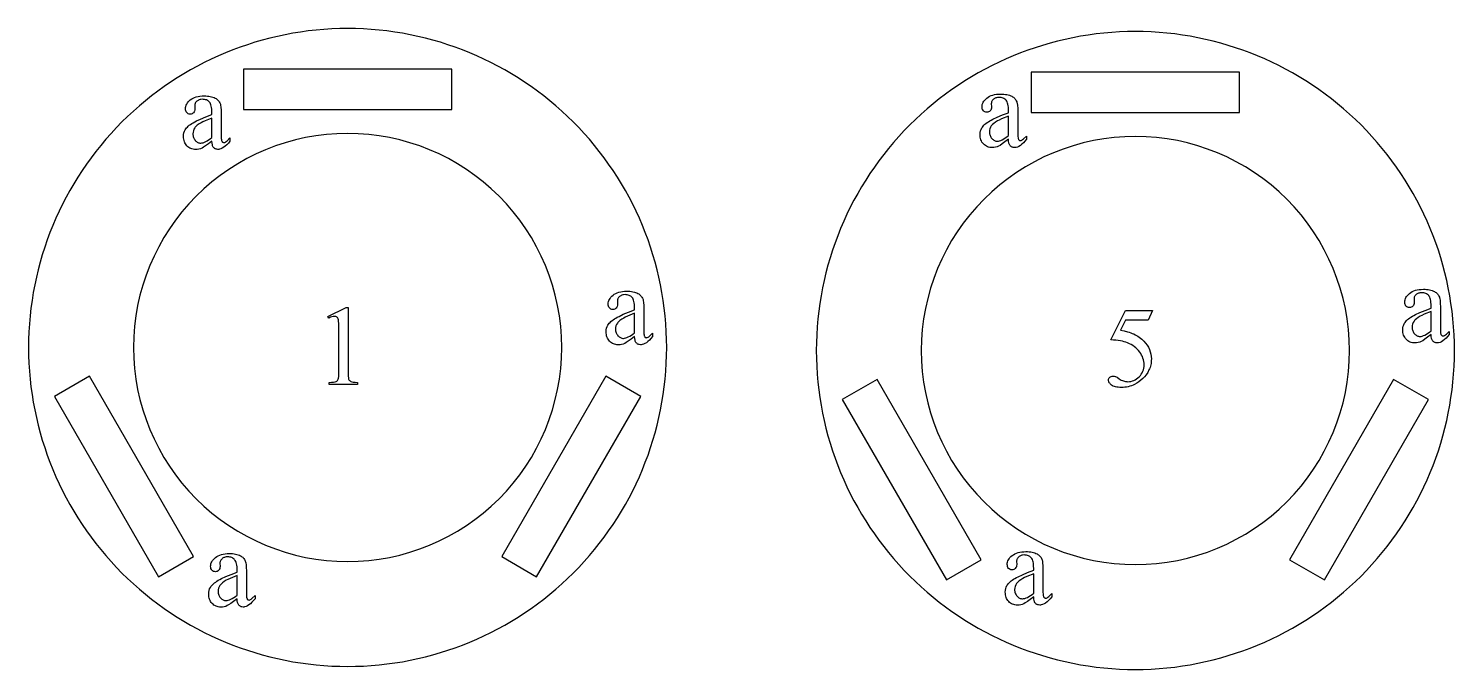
# Model space of a CAD drawing. Extents: x 9 to 960, y -397 to 558.
# Drawn here: x 13.3 to 183.1, y 355 to 431.4 of the extents above; entities that cross this region are included whole.
import ezdxf

# ---------------------------------------------------------------- set-up
doc = ezdxf.new("R2010")
doc.units = 0
doc.header["$MEASUREMENT"] = 0
for name, color, linetype in [('EXT', 1, 'CONTINUOUS'), ('INT', 5, 'CONTINUOUS'), ('POCKET_2_5MM', 3, 'CONTINUOUS'), ('TEXT', 18, 'CONTINUOUS')]:
    doc.layers.add(name, color=color, linetype=linetype)

msp = doc.modelspace()

# ---------------------------------------------------------------- linework, layer by layer
at = {"layer": 'EXT'}
for points in [[(51.31, 431.35, 0.414214), (13.31, 393.35, 0.414214), (51.31, 355.35, 0.414214), (89.31, 393.35, 0.414214)], [(145.13, 430.99, 0.414214), (107.13, 392.99, 0.414214), (145.13, 354.99, 0.414214), (183.13, 392.99, 0.414214)]]:
    msp.add_lwpolyline(points, format="xyb", close=True, dxfattribs=at)
at = {"layer": 'INT'}
for points in [[(51.31, 418.85, 0.414214), (25.81, 393.35, 0.414214), (51.31, 367.85, 0.414214), (76.81, 393.35, 0.414214)], [(145.13, 418.49, 0.414214), (119.63, 392.99, 0.414214), (145.13, 367.49, 0.414214), (170.63, 392.99, 0.414214)]]:
    msp.add_lwpolyline(points, format="xyb", close=True, dxfattribs=at)
at = {"layer": 'POCKET_2_5MM'}
for points in [[(38.91, 421.7), (63.71, 421.7), (63.71, 426.5), (38.91, 426.5)], [(132.73, 421.34), (157.53, 421.34), (157.53, 426.14), (132.73, 426.14)], [(32.96, 368.44), (20.56, 389.92), (16.4, 387.52), (28.8, 366.04)], [(82.06, 389.92), (69.66, 368.44), (73.82, 366.04), (86.22, 387.52)], [(126.78, 368.07), (114.38, 389.55), (110.22, 387.15), (122.62, 365.67)], [(175.88, 389.55), (163.48, 368.07), (167.64, 365.67), (180.04, 387.15)]]:
    msp.add_lwpolyline(points, close=True, dxfattribs=at)
at = {"layer": 'TEXT'}
for points in [[(35.15, 417.94), (34.73, 417.62), (34.39, 417.37), (34.14, 417.2), (33.98, 417.11), (33.8, 417.03), (33.61, 416.98), (33.41, 416.95), (33.22, 416.94), (33.06, 416.95), (32.91, 416.97), (32.77, 417), (32.64, 417.05), (32.51, 417.11), (32.39, 417.18), (32.28, 417.27), (32.18, 417.37), (32.08, 417.48), (32, 417.6), (31.93, 417.73), (31.87, 417.87), (31.83, 418.02), (31.79, 418.17), (31.77, 418.33), (31.77, 418.51), (31.78, 418.72), (31.82, 418.92), (31.88, 419.11), (31.97, 419.28), (32.04, 419.39), (32.13, 419.5), (32.23, 419.61), (32.34, 419.71), (32.46, 419.82), (32.6, 419.92), (32.75, 420.03), (32.91, 420.13), (33.1, 420.23), (33.31, 420.34), (33.81, 420.57), (34.43, 420.82), (35.15, 421.09), (35.15, 421.33), (35.15, 421.55), (35.14, 421.75), (35.11, 421.94), (35.08, 422.1), (35.04, 422.25), (34.99, 422.38), (34.93, 422.49), (34.86, 422.58), (34.79, 422.66), (34.7, 422.73), (34.61, 422.79), (34.51, 422.84), (34.4, 422.87), (34.28, 422.9), (34.16, 422.91), (34.03, 422.92), (33.83, 422.91), (33.74, 422.89), (33.65, 422.86), (33.57, 422.83), (33.5, 422.79), (33.43, 422.75), (33.36, 422.69), (33.25, 422.58), (33.21, 422.52), (33.17, 422.45), (33.14, 422.39), (33.13, 422.32), (33.11, 422.25), (33.11, 422.18), (33.12, 421.79), (33.11, 421.65), (33.08, 421.52), (33.03, 421.41), (32.97, 421.32), (32.88, 421.25), (32.79, 421.2), (32.68, 421.16), (32.56, 421.15), (32.44, 421.16), (32.34, 421.2), (32.24, 421.25), (32.16, 421.33), (32.09, 421.42), (32.04, 421.53), (32.01, 421.66), (32, 421.8), (32.01, 421.94), (32.04, 422.08), (32.08, 422.21), (32.15, 422.35), (32.23, 422.48), (32.33, 422.6), (32.45, 422.73), (32.58, 422.85), (32.74, 422.96), (32.91, 423.06), (33.09, 423.14), (33.29, 423.21), (33.5, 423.26), (33.73, 423.29), (33.97, 423.32), (34.22, 423.32), (34.42, 423.32), (34.61, 423.31), (34.79, 423.29), (34.96, 423.26), (35.12, 423.22), (35.27, 423.17), (35.42, 423.12), (35.55, 423.05), (35.65, 423), (35.73, 422.94), (35.82, 422.87), (35.89, 422.79), (35.96, 422.7), (36.02, 422.61), (36.08, 422.51), (36.13, 422.41), (36.16, 422.33), (36.18, 422.23), (36.22, 421.97), (36.24, 421.64), (36.25, 421.24), (36.25, 419.18), (36.26, 418.48), (36.27, 418.25), (36.28, 418.11), (36.3, 418.02), (36.33, 417.95), (36.36, 417.89), (36.39, 417.85), (36.43, 417.82), (36.47, 417.8), (36.52, 417.79), (36.57, 417.78), (36.67, 417.79), (36.75, 417.83), (36.84, 417.89), (36.96, 417.99), (37.29, 418.31), (37.29, 417.94), (37.11, 417.71), (36.92, 417.51), (36.74, 417.34), (36.56, 417.2), (36.39, 417.09), (36.21, 417.01), (36.04, 416.96), (35.96, 416.95), (35.87, 416.95), (35.72, 416.96), (35.65, 416.98), (35.58, 417), (35.52, 417.03), (35.46, 417.07), (35.4, 417.12), (35.35, 417.17), (35.31, 417.23), (35.27, 417.3), (35.23, 417.39), (35.21, 417.48), (35.17, 417.69)], [(130.02, 418.17), (129.59, 417.84), (129.26, 417.6), (129.01, 417.43), (128.84, 417.33), (128.66, 417.26), (128.47, 417.21), (128.28, 417.18), (128.08, 417.17), (127.93, 417.17), (127.78, 417.19), (127.64, 417.23), (127.51, 417.27), (127.38, 417.33), (127.26, 417.41), (127.15, 417.5), (127.04, 417.6), (126.95, 417.71), (126.86, 417.83), (126.79, 417.96), (126.74, 418.1), (126.69, 418.24), (126.66, 418.4), (126.64, 418.56), (126.63, 418.73), (126.65, 418.95), (126.68, 419.15), (126.75, 419.33), (126.83, 419.5), (126.91, 419.61), (126.99, 419.72), (127.09, 419.83), (127.2, 419.94), (127.33, 420.04), (127.47, 420.15), (127.62, 420.25), (127.78, 420.35), (127.96, 420.45), (128.17, 420.56), (128.68, 420.79), (129.29, 421.05), (130.02, 421.32), (130.02, 421.56), (130.01, 421.78), (130, 421.98), (129.98, 422.16), (129.95, 422.33), (129.91, 422.47), (129.86, 422.6), (129.8, 422.71), (129.73, 422.81), (129.65, 422.89), (129.57, 422.95), (129.48, 423.01), (129.38, 423.06), (129.27, 423.1), (129.15, 423.12), (129.02, 423.14), (128.89, 423.15), (128.69, 423.13), (128.6, 423.11), (128.51, 423.09), (128.43, 423.06), (128.36, 423.02), (128.29, 422.97), (128.23, 422.92), (128.12, 422.8), (128.07, 422.74), (128.04, 422.68), (128.01, 422.61), (127.99, 422.54), (127.98, 422.47), (127.97, 422.4), (127.99, 422.02), (127.98, 421.87), (127.95, 421.75), (127.9, 421.64), (127.83, 421.55), (127.75, 421.47), (127.65, 421.42), (127.54, 421.39), (127.42, 421.38), (127.31, 421.39), (127.2, 421.42), (127.11, 421.48), (127.02, 421.55), (126.95, 421.65), (126.9, 421.76), (126.88, 421.88), (126.87, 422.02), (126.87, 422.16), (126.9, 422.3), (126.95, 422.44), (127.01, 422.57), (127.09, 422.7), (127.19, 422.83), (127.31, 422.95), (127.45, 423.07), (127.6, 423.18), (127.77, 423.28), (127.95, 423.36), (128.15, 423.43), (128.36, 423.48), (128.59, 423.52), (128.83, 423.54), (129.09, 423.55), (129.29, 423.55), (129.48, 423.53), (129.66, 423.51), (129.83, 423.48), (129.99, 423.44), (130.14, 423.4), (130.28, 423.34), (130.42, 423.28), (130.51, 423.22), (130.6, 423.16), (130.68, 423.09), (130.76, 423.01), (130.83, 422.93), (130.89, 422.84), (130.94, 422.74), (130.99, 422.63), (131.02, 422.55), (131.05, 422.45), (131.08, 422.2), (131.11, 421.87), (131.11, 421.47), (131.11, 419.4), (131.12, 418.7), (131.13, 418.48), (131.15, 418.34), (131.17, 418.25), (131.19, 418.17), (131.22, 418.12), (131.26, 418.07), (131.3, 418.05), (131.34, 418.02), (131.38, 418.01), (131.43, 418.01), (131.53, 418.02), (131.62, 418.05), (131.7, 418.12), (131.82, 418.22), (132.16, 418.54), (132.16, 418.17), (131.97, 417.93), (131.79, 417.73), (131.61, 417.56), (131.43, 417.42), (131.25, 417.31), (131.08, 417.23), (130.91, 417.19), (130.82, 417.18), (130.74, 417.17), (130.58, 417.19), (130.51, 417.2), (130.44, 417.23), (130.38, 417.26), (130.32, 417.3), (130.27, 417.34), (130.22, 417.4), (130.17, 417.46), (130.13, 417.53), (130.1, 417.61), (130.07, 417.7), (130.03, 417.92)], [(35.15, 418.37), (35.15, 420.69), (34.33, 420.35), (34.05, 420.22), (33.86, 420.13), (33.62, 419.98), (33.41, 419.83), (33.24, 419.67), (33.17, 419.59), (33.11, 419.51), (33.01, 419.35), (32.94, 419.18), (32.9, 419), (32.88, 418.82), (32.89, 418.7), (32.9, 418.59), (32.92, 418.48), (32.95, 418.38), (33, 418.28), (33.04, 418.19), (33.1, 418.11), (33.17, 418.02), (33.24, 417.95), (33.32, 417.89), (33.4, 417.83), (33.48, 417.79), (33.56, 417.75), (33.65, 417.73), (33.73, 417.71), (33.83, 417.71), (33.96, 417.72), (34.1, 417.75), (34.25, 417.8), (34.41, 417.88), (34.58, 417.97), (34.76, 418.08), (34.95, 418.22)], [(130.02, 418.6), (130.02, 420.92), (129.19, 420.58), (128.91, 420.45), (128.72, 420.35), (128.48, 420.2), (128.27, 420.05), (128.11, 419.9), (128.04, 419.82), (127.97, 419.74), (127.88, 419.58), (127.8, 419.41), (127.76, 419.23), (127.75, 419.04), (127.75, 418.93), (127.77, 418.81), (127.79, 418.71), (127.82, 418.61), (127.86, 418.51), (127.91, 418.42), (127.97, 418.33), (128.03, 418.25), (128.11, 418.18), (128.18, 418.11), (128.26, 418.06), (128.34, 418.01), (128.42, 417.98), (128.51, 417.95), (128.6, 417.94), (128.69, 417.94), (128.82, 417.95), (128.96, 417.98), (129.11, 418.03), (129.27, 418.1), (129.45, 418.19), (129.63, 418.31), (129.82, 418.44)], [(85.49, 394.67), (85.06, 394.35), (84.73, 394.1), (84.48, 393.93), (84.31, 393.83), (84.13, 393.76), (83.94, 393.71), (83.75, 393.68), (83.55, 393.67), (83.39, 393.68), (83.25, 393.7), (83.11, 393.73), (82.97, 393.78), (82.85, 393.84), (82.73, 393.91), (82.62, 394), (82.51, 394.1), (82.41, 394.21), (82.33, 394.33), (82.26, 394.46), (82.2, 394.6), (82.16, 394.75), (82.13, 394.9), (82.11, 395.06), (82.1, 395.24), (82.11, 395.45), (82.15, 395.65), (82.21, 395.84), (82.3, 396.01), (82.38, 396.12), (82.46, 396.23), (82.56, 396.34), (82.67, 396.44), (82.8, 396.55), (82.94, 396.65), (83.08, 396.75), (83.25, 396.85), (83.43, 396.96), (83.64, 397.06), (84.14, 397.3), (84.76, 397.55), (85.49, 397.82), (85.49, 398.06), (85.48, 398.28), (85.47, 398.48), (85.45, 398.66), (85.41, 398.83), (85.37, 398.98), (85.32, 399.11), (85.27, 399.22), (85.2, 399.31), (85.12, 399.39), (85.04, 399.46), (84.94, 399.52), (84.84, 399.56), (84.73, 399.6), (84.62, 399.63), (84.49, 399.64), (84.36, 399.65), (84.16, 399.63), (84.07, 399.62), (83.98, 399.59), (83.9, 399.56), (83.83, 399.52), (83.76, 399.48), (83.69, 399.42), (83.58, 399.31), (83.54, 399.24), (83.51, 399.18), (83.48, 399.12), (83.46, 399.05), (83.45, 398.98), (83.44, 398.91), (83.46, 398.52), (83.45, 398.38), (83.42, 398.25), (83.37, 398.14), (83.3, 398.05), (83.22, 397.98), (83.12, 397.92), (83.01, 397.89), (82.89, 397.88), (82.77, 397.89), (82.67, 397.93), (82.57, 397.98), (82.49, 398.06), (82.42, 398.15), (82.37, 398.26), (82.34, 398.39), (82.33, 398.53), (82.34, 398.67), (82.37, 398.81), (82.42, 398.94), (82.48, 399.07), (82.56, 399.2), (82.66, 399.33), (82.78, 399.45), (82.92, 399.58), (83.07, 399.69), (83.24, 399.78), (83.42, 399.87), (83.62, 399.93), (83.83, 399.99), (84.06, 400.02), (84.3, 400.05), (84.56, 400.05), (84.76, 400.05), (84.94, 400.04), (85.12, 400.02), (85.29, 399.99), (85.46, 399.95), (85.61, 399.9), (85.75, 399.85), (85.89, 399.78), (85.98, 399.73), (86.07, 399.66), (86.15, 399.59), (86.23, 399.52), (86.29, 399.43), (86.36, 399.34), (86.41, 399.24), (86.46, 399.14), (86.49, 399.06), (86.51, 398.96), (86.55, 398.7), (86.57, 398.37), (86.58, 397.97), (86.58, 395.91), (86.59, 395.2), (86.6, 394.98), (86.62, 394.84), (86.63, 394.75), (86.66, 394.68), (86.69, 394.62), (86.72, 394.58), (86.76, 394.55), (86.81, 394.53), (86.85, 394.52), (86.9, 394.51), (87, 394.52), (87.09, 394.56), (87.17, 394.62), (87.29, 394.72), (87.62, 395.04), (87.62, 394.67), (87.44, 394.44), (87.26, 394.24), (87.08, 394.06), (86.9, 393.92), (86.72, 393.82), (86.55, 393.74), (86.37, 393.69), (86.29, 393.68), (86.2, 393.68), (86.05, 393.69), (85.98, 393.71), (85.91, 393.73), (85.85, 393.76), (85.79, 393.8), (85.74, 393.85), (85.69, 393.9), (85.64, 393.96), (85.6, 394.03), (85.57, 394.12), (85.54, 394.21), (85.5, 394.42)], [(180.35, 394.9), (179.93, 394.57), (179.59, 394.33), (179.34, 394.15), (179.18, 394.06), (178.99, 393.99), (178.81, 393.94), (178.61, 393.9), (178.41, 393.89), (178.26, 393.9), (178.11, 393.92), (177.97, 393.96), (177.84, 394), (177.71, 394.06), (177.59, 394.14), (177.48, 394.22), (177.37, 394.33), (177.28, 394.44), (177.2, 394.56), (177.13, 394.69), (177.07, 394.83), (177.02, 394.97), (176.99, 395.13), (176.97, 395.29), (176.97, 395.46), (176.98, 395.68), (177.02, 395.88), (177.08, 396.06), (177.17, 396.23), (177.24, 396.34), (177.33, 396.45), (177.43, 396.56), (177.54, 396.67), (177.66, 396.77), (177.8, 396.88), (177.95, 396.98), (178.11, 397.08), (178.29, 397.18), (178.5, 397.29), (179.01, 397.52), (179.62, 397.77), (180.35, 398.05), (180.35, 398.29), (180.35, 398.51), (180.33, 398.71), (180.31, 398.89), (180.28, 399.05), (180.24, 399.2), (180.19, 399.33), (180.13, 399.44), (180.06, 399.54), (179.99, 399.62), (179.9, 399.68), (179.81, 399.74), (179.71, 399.79), (179.6, 399.83), (179.48, 399.85), (179.36, 399.87), (179.22, 399.87), (179.02, 399.86), (178.93, 399.84), (178.85, 399.82), (178.77, 399.79), (178.69, 399.75), (178.62, 399.7), (178.56, 399.65), (178.45, 399.53), (178.41, 399.47), (178.37, 399.41), (178.34, 399.34), (178.32, 399.27), (178.31, 399.2), (178.31, 399.13), (178.32, 398.75), (178.31, 398.6), (178.28, 398.48), (178.23, 398.37), (178.16, 398.27), (178.08, 398.2), (177.98, 398.15), (177.88, 398.12), (177.76, 398.11), (177.64, 398.12), (177.53, 398.15), (177.44, 398.21), (177.35, 398.28), (177.29, 398.38), (177.24, 398.49), (177.21, 398.61), (177.2, 398.75), (177.21, 398.89), (177.24, 399.03), (177.28, 399.17), (177.34, 399.3), (177.43, 399.43), (177.53, 399.56), (177.65, 399.68), (177.78, 399.8), (177.94, 399.91), (178.1, 400.01), (178.29, 400.09), (178.48, 400.16), (178.7, 400.21), (178.92, 400.25), (179.17, 400.27), (179.42, 400.28), (179.62, 400.28), (179.81, 400.26), (179.99, 400.24), (180.16, 400.21), (180.32, 400.17), (180.47, 400.13), (180.62, 400.07), (180.75, 400.01), (180.84, 399.95), (180.93, 399.89), (181.01, 399.82), (181.09, 399.74), (181.16, 399.66), (181.22, 399.57), (181.28, 399.47), (181.33, 399.36), (181.36, 399.28), (181.38, 399.18), (181.42, 398.93), (181.44, 398.6), (181.45, 398.2), (181.45, 396.13), (181.45, 395.43), (181.47, 395.21), (181.48, 395.07), (181.5, 394.98), (181.52, 394.9), (181.55, 394.84), (181.59, 394.8), (181.63, 394.77), (181.67, 394.75), (181.72, 394.74), (181.77, 394.74), (181.86, 394.75), (181.95, 394.78), (182.04, 394.85), (182.16, 394.95), (182.49, 395.27), (182.49, 394.9), (182.3, 394.66), (182.12, 394.46), (181.94, 394.29), (181.76, 394.15), (181.59, 394.04), (181.41, 393.96), (181.24, 393.92), (181.15, 393.9), (181.07, 393.9), (180.91, 393.92), (180.84, 393.93), (180.78, 393.96), (180.71, 393.99), (180.66, 394.03), (180.6, 394.07), (180.55, 394.13), (180.51, 394.19), (180.47, 394.26), (180.43, 394.34), (180.4, 394.43), (180.37, 394.64)], [(48.96, 397.06), (51.15, 398.13), (51.37, 398.13), (51.37, 390.53), (51.37, 390.19), (51.38, 389.92), (51.4, 389.72), (51.43, 389.59), (51.47, 389.5), (51.53, 389.42), (51.6, 389.36), (51.69, 389.3), (51.82, 389.26), (51.99, 389.22), (52.22, 389.2), (52.5, 389.19), (52.5, 388.94), (49.12, 388.94), (49.12, 389.19), (49.41, 389.2), (49.64, 389.22), (49.82, 389.26), (49.94, 389.3), (50.03, 389.35), (50.1, 389.41), (50.16, 389.48), (50.2, 389.56), (50.23, 389.68), (50.25, 389.88), (50.27, 390.17), (50.27, 390.53), (50.27, 395.39), (50.27, 395.84), (50.26, 396.2), (50.23, 396.47), (50.21, 396.65), (50.18, 396.75), (50.14, 396.83), (50.09, 396.91), (50.04, 396.96), (49.97, 397.01), (49.9, 397.04), (49.82, 397.06), (49.74, 397.06), (49.61, 397.05), (49.45, 397.01), (49.26, 396.95), (49.06, 396.86)], [(85.49, 395.1), (85.49, 397.42), (84.66, 397.08), (84.38, 396.95), (84.19, 396.85), (83.95, 396.71), (83.74, 396.56), (83.57, 396.4), (83.5, 396.32), (83.44, 396.24), (83.34, 396.08), (83.27, 395.91), (83.23, 395.73), (83.22, 395.55), (83.22, 395.43), (83.23, 395.32), (83.26, 395.21), (83.29, 395.11), (83.33, 395.01), (83.38, 394.92), (83.44, 394.84), (83.5, 394.75), (83.57, 394.68), (83.65, 394.62), (83.73, 394.56), (83.81, 394.52), (83.89, 394.48), (83.98, 394.46), (84.07, 394.44), (84.16, 394.44), (84.29, 394.45), (84.43, 394.48), (84.58, 394.53), (84.74, 394.6), (84.91, 394.7), (85.1, 394.81), (85.29, 394.95)], [(147.17, 397.75), (146.66, 396.62), (143.95, 396.62), (143.36, 395.41), (143.79, 395.34), (144.19, 395.23), (144.39, 395.17), (144.57, 395.11), (144.76, 395.03), (144.93, 394.96), (145.11, 394.87), (145.27, 394.78), (145.43, 394.68), (145.59, 394.58), (145.73, 394.47), (145.88, 394.35), (146.01, 394.23), (146.15, 394.11), (146.35, 393.87), (146.53, 393.63), (146.68, 393.38), (146.81, 393.12), (146.9, 392.85), (146.97, 392.57), (147.01, 392.28), (147.03, 391.98), (147.02, 391.81), (147.01, 391.63), (146.99, 391.46), (146.96, 391.3), (146.92, 391.13), (146.87, 390.98), (146.81, 390.82), (146.74, 390.67), (146.59, 390.38), (146.41, 390.11), (146.22, 389.86), (146.01, 389.64), (145.79, 389.44), (145.55, 389.25), (145.3, 389.09), (145.04, 388.95), (144.85, 388.87), (144.65, 388.79), (144.46, 388.73), (144.26, 388.68), (144.07, 388.64), (143.87, 388.61), (143.67, 388.6), (143.47, 388.59), (143.27, 388.59), (143.09, 388.61), (142.93, 388.63), (142.77, 388.66), (142.63, 388.7), (142.5, 388.74), (142.39, 388.8), (142.29, 388.86), (142.21, 388.93), (142.13, 389.01), (142.07, 389.08), (142.02, 389.15), (141.98, 389.23), (141.95, 389.31), (141.93, 389.39), (141.92, 389.47), (141.93, 389.56), (141.96, 389.65), (142.01, 389.73), (142.08, 389.8), (142.16, 389.86), (142.25, 389.91), (142.35, 389.93), (142.46, 389.94), (142.62, 389.93), (142.7, 389.91), (142.76, 389.89), (142.94, 389.8), (143.2, 389.62), (143.33, 389.54), (143.45, 389.47), (143.58, 389.41), (143.71, 389.36), (143.83, 389.32), (143.96, 389.29), (144.09, 389.28), (144.21, 389.27), (144.41, 389.28), (144.59, 389.31), (144.77, 389.36), (144.94, 389.42), (145.11, 389.5), (145.27, 389.6), (145.43, 389.72), (145.58, 389.86), (145.72, 390.01), (145.83, 390.17), (145.94, 390.34), (146.02, 390.51), (146.08, 390.69), (146.13, 390.89), (146.16, 391.08), (146.17, 391.29), (146.16, 391.49), (146.13, 391.69), (146.09, 391.89), (146.03, 392.08), (145.96, 392.27), (145.87, 392.45), (145.76, 392.64), (145.64, 392.81), (145.5, 392.99), (145.35, 393.15), (145.19, 393.3), (145.02, 393.44), (144.83, 393.57), (144.63, 393.69), (144.42, 393.8), (144.19, 393.91), (144, 393.98), (143.8, 394.04), (143.58, 394.09), (143.34, 394.14), (143.08, 394.18), (142.81, 394.21), (142.53, 394.24), (142.22, 394.25), (143.95, 397.75)], [(180.35, 395.33), (180.35, 397.64), (179.53, 397.3), (179.25, 397.18), (179.06, 397.08), (178.81, 396.93), (178.61, 396.78), (178.44, 396.63), (178.37, 396.55), (178.31, 396.47), (178.21, 396.31), (178.14, 396.14), (178.1, 395.96), (178.08, 395.77), (178.09, 395.66), (178.1, 395.54), (178.12, 395.44), (178.15, 395.34), (178.19, 395.24), (178.24, 395.15), (178.3, 395.06), (178.37, 394.98), (178.44, 394.91), (178.52, 394.84), (178.59, 394.79), (178.67, 394.74), (178.76, 394.71), (178.84, 394.68), (178.93, 394.67), (179.02, 394.66), (179.16, 394.67), (179.3, 394.71), (179.45, 394.76), (179.61, 394.83), (179.78, 394.92), (179.96, 395.04), (180.15, 395.17)], [(38.15, 363.42), (37.73, 363.1), (37.39, 362.85), (37.14, 362.68), (36.98, 362.59), (36.8, 362.51), (36.61, 362.46), (36.42, 362.43), (36.22, 362.42), (36.06, 362.43), (35.91, 362.45), (35.77, 362.48), (35.64, 362.53), (35.51, 362.59), (35.39, 362.66), (35.28, 362.75), (35.18, 362.85), (35.08, 362.96), (35, 363.08), (34.93, 363.21), (34.87, 363.35), (34.83, 363.5), (34.79, 363.65), (34.78, 363.81), (34.77, 363.99), (34.78, 364.2), (34.82, 364.4), (34.88, 364.59), (34.97, 364.76), (35.04, 364.87), (35.13, 364.98), (35.23, 365.09), (35.34, 365.19), (35.46, 365.3), (35.6, 365.4), (35.75, 365.51), (35.91, 365.61), (36.1, 365.71), (36.31, 365.82), (36.81, 366.05), (37.43, 366.3), (38.15, 366.58), (38.15, 366.81), (38.15, 367.03), (38.14, 367.23), (38.11, 367.42), (38.08, 367.58), (38.04, 367.73), (37.99, 367.86), (37.93, 367.97), (37.86, 368.06), (37.79, 368.14), (37.7, 368.21), (37.61, 368.27), (37.51, 368.32), (37.4, 368.35), (37.28, 368.38), (37.16, 368.4), (37.03, 368.4), (36.83, 368.39), (36.74, 368.37), (36.65, 368.34), (36.57, 368.31), (36.5, 368.27), (36.43, 368.23), (36.36, 368.17), (36.25, 368.06), (36.21, 368), (36.17, 367.93), (36.14, 367.87), (36.13, 367.8), (36.11, 367.73), (36.11, 367.66), (36.12, 367.27), (36.11, 367.13), (36.08, 367), (36.03, 366.89), (35.97, 366.8), (35.88, 366.73), (35.79, 366.68), (35.68, 366.65), (35.56, 366.63), (35.44, 366.65), (35.34, 366.68), (35.24, 366.73), (35.16, 366.81), (35.09, 366.9), (35.04, 367.01), (35.01, 367.14), (35, 367.28), (35.01, 367.42), (35.04, 367.56), (35.08, 367.69), (35.15, 367.83), (35.23, 367.96), (35.33, 368.08), (35.45, 368.21), (35.59, 368.33), (35.74, 368.44), (35.91, 368.54), (36.09, 368.62), (36.29, 368.69), (36.5, 368.74), (36.73, 368.78), (36.97, 368.8), (37.22, 368.81), (37.42, 368.8), (37.61, 368.79), (37.79, 368.77), (37.96, 368.74), (38.12, 368.7), (38.27, 368.65), (38.42, 368.6), (38.55, 368.53), (38.65, 368.48), (38.73, 368.42), (38.82, 368.35), (38.89, 368.27), (38.96, 368.19), (39.02, 368.09), (39.08, 368), (39.13, 367.89), (39.16, 367.81), (39.18, 367.71), (39.22, 367.45), (39.24, 367.13), (39.25, 366.72), (39.25, 364.66), (39.26, 363.96), (39.27, 363.73), (39.28, 363.59), (39.3, 363.5), (39.33, 363.43), (39.36, 363.37), (39.39, 363.33), (39.43, 363.3), (39.47, 363.28), (39.52, 363.27), (39.57, 363.26), (39.67, 363.27), (39.75, 363.31), (39.84, 363.37), (39.96, 363.47), (40.29, 363.79), (40.29, 363.42), (40.11, 363.19), (39.92, 362.99), (39.74, 362.82), (39.56, 362.68), (39.39, 362.57), (39.21, 362.49), (39.04, 362.44), (38.96, 362.43), (38.87, 362.43), (38.72, 362.44), (38.65, 362.46), (38.58, 362.48), (38.52, 362.52), (38.46, 362.55), (38.4, 362.6), (38.35, 362.65), (38.31, 362.71), (38.27, 362.79), (38.23, 362.87), (38.21, 362.96), (38.17, 363.17)], [(133.02, 363.65), (132.59, 363.32), (132.26, 363.08), (132.01, 362.91), (131.84, 362.81), (131.66, 362.74), (131.47, 362.69), (131.28, 362.66), (131.08, 362.65), (130.93, 362.65), (130.78, 362.67), (130.64, 362.71), (130.51, 362.75), (130.38, 362.81), (130.26, 362.89), (130.15, 362.98), (130.04, 363.08), (129.95, 363.19), (129.86, 363.31), (129.79, 363.44), (129.74, 363.58), (129.69, 363.72), (129.66, 363.88), (129.64, 364.04), (129.63, 364.21), (129.65, 364.43), (129.68, 364.63), (129.75, 364.81), (129.83, 364.98), (129.91, 365.09), (129.99, 365.2), (130.09, 365.31), (130.21, 365.42), (130.33, 365.53), (130.47, 365.63), (130.62, 365.73), (130.78, 365.83), (130.96, 365.93), (131.17, 366.04), (131.68, 366.27), (132.29, 366.53), (133.02, 366.8), (133.02, 367.04), (133.01, 367.26), (133, 367.46), (132.98, 367.64), (132.95, 367.81), (132.91, 367.95), (132.86, 368.08), (132.8, 368.19), (132.73, 368.29), (132.65, 368.37), (132.57, 368.44), (132.48, 368.49), (132.38, 368.54), (132.27, 368.58), (132.15, 368.6), (132.02, 368.62), (131.89, 368.63), (131.69, 368.61), (131.6, 368.59), (131.52, 368.57), (131.43, 368.54), (131.36, 368.5), (131.29, 368.45), (131.23, 368.4), (131.12, 368.28), (131.07, 368.22), (131.04, 368.16), (131.01, 368.09), (130.99, 368.02), (130.98, 367.95), (130.97, 367.88), (130.99, 367.5), (130.98, 367.35), (130.95, 367.23), (130.9, 367.12), (130.83, 367.03), (130.75, 366.95), (130.65, 366.9), (130.54, 366.87), (130.42, 366.86), (130.31, 366.87), (130.2, 366.9), (130.11, 366.96), (130.02, 367.03), (129.95, 367.13), (129.9, 367.24), (129.88, 367.36), (129.87, 367.5), (129.87, 367.65), (129.9, 367.78), (129.95, 367.92), (130.01, 368.05), (130.09, 368.18), (130.19, 368.31), (130.31, 368.43), (130.45, 368.55), (130.6, 368.66), (130.77, 368.76), (130.95, 368.84), (131.15, 368.91), (131.36, 368.96), (131.59, 369), (131.83, 369.02), (132.09, 369.03), (132.29, 369.03), (132.48, 369.01), (132.66, 368.99), (132.83, 368.96), (132.99, 368.92), (133.14, 368.88), (133.28, 368.82), (133.42, 368.76), (133.51, 368.7), (133.6, 368.64), (133.68, 368.57), (133.76, 368.49), (133.83, 368.41), (133.89, 368.32), (133.94, 368.22), (133.99, 368.11), (134.02, 368.03), (134.05, 367.93), (134.08, 367.68), (134.11, 367.35), (134.11, 366.95), (134.11, 364.88), (134.12, 364.18), (134.13, 363.96), (134.15, 363.82), (134.17, 363.73), (134.19, 363.65), (134.22, 363.6), (134.26, 363.56), (134.3, 363.53), (134.34, 363.51), (134.38, 363.49), (134.43, 363.49), (134.53, 363.5), (134.62, 363.54), (134.7, 363.6), (134.82, 363.7), (135.16, 364.02), (135.16, 363.65), (134.97, 363.41), (134.79, 363.21), (134.61, 363.04), (134.43, 362.9), (134.25, 362.79), (134.08, 362.71), (133.91, 362.67), (133.82, 362.66), (133.74, 362.65), (133.58, 362.67), (133.51, 362.68), (133.44, 362.71), (133.38, 362.74), (133.32, 362.78), (133.27, 362.83), (133.22, 362.88), (133.17, 362.94), (133.13, 363.01), (133.1, 363.09), (133.07, 363.18), (133.03, 363.4)], [(38.15, 363.85), (38.15, 366.17), (37.33, 365.83), (37.05, 365.7), (36.86, 365.61), (36.62, 365.46), (36.41, 365.31), (36.24, 365.15), (36.17, 365.07), (36.11, 365), (36.01, 364.83), (35.94, 364.66), (35.9, 364.48), (35.88, 364.3), (35.89, 364.18), (35.9, 364.07), (35.92, 363.96), (35.96, 363.86), (36, 363.76), (36.04, 363.67), (36.1, 363.59), (36.17, 363.51), (36.24, 363.43), (36.32, 363.37), (36.4, 363.31), (36.48, 363.27), (36.56, 363.23), (36.65, 363.21), (36.73, 363.2), (36.83, 363.19), (36.96, 363.2), (37.1, 363.23), (37.25, 363.28), (37.41, 363.36), (37.58, 363.45), (37.76, 363.56), (37.95, 363.7)], [(133.02, 364.08), (133.02, 366.4), (132.19, 366.06), (131.91, 365.93), (131.72, 365.83), (131.48, 365.68), (131.27, 365.53), (131.11, 365.38), (131.04, 365.3), (130.97, 365.22), (130.88, 365.06), (130.8, 364.89), (130.76, 364.71), (130.75, 364.52), (130.75, 364.41), (130.77, 364.3), (130.79, 364.19), (130.82, 364.09), (130.86, 363.99), (130.91, 363.9), (130.97, 363.81), (131.03, 363.73), (131.11, 363.66), (131.18, 363.59), (131.26, 363.54), (131.34, 363.49), (131.42, 363.46), (131.51, 363.44), (131.6, 363.42), (131.69, 363.42), (131.82, 363.43), (131.96, 363.46), (132.11, 363.51), (132.28, 363.58), (132.45, 363.68), (132.63, 363.79), (132.82, 363.92)]]:
    msp.add_lwpolyline(points, close=True, dxfattribs=at)

doc.saveas('drawing.dxf')
